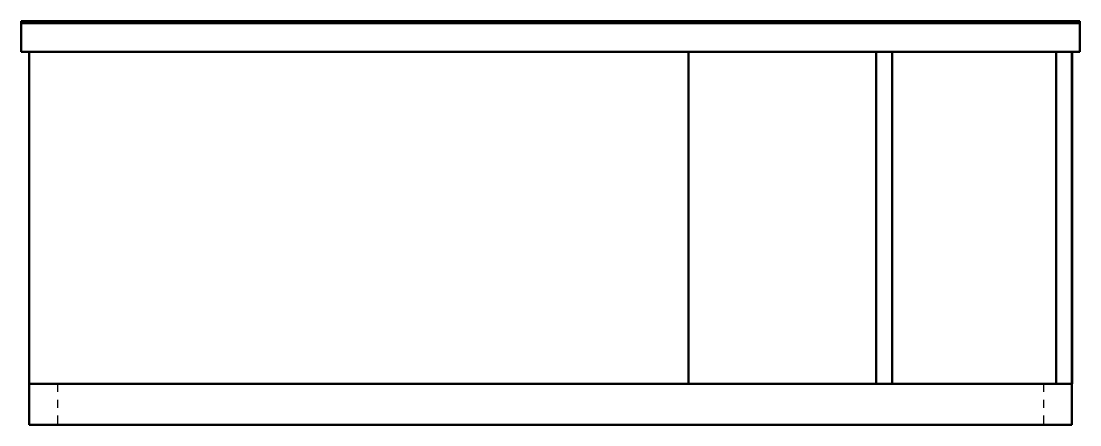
# Model space of a CAD drawing. Header units: inches. Extents: x -67 to 67, y 1 to 52.
import ezdxf

# ---------------------------------------------------------------- set-up
doc = ezdxf.new("R2010")
doc.units = ezdxf.units.IN
doc.header["$MEASUREMENT"] = 0
doc.linetypes.add('Dashed', pattern=[2, 1, -1])
doc.layers.add('AM_0', color=7, linetype='Continuous', lineweight=50)
doc.layers.add('AM_9', color=6, linetype='Dashed', lineweight=25)

# ---------------------------------------------------------------- blocks, each defined once
blk = doc.blocks.new('1_DSG3004DM00001S_PART18_0_in_DSG3004DM00001S_0')
at = {"layer": 'AM_0'}
for p, q in [((-65.94, 6.16), (-65.94, 1)), ((-65.94, 6.16), (17.44, 6.16)), ((41.19, 6.16), (43.19, 6.16)), ((63.94, 6.16), (65.94, 6.16)), ((65.94, 6.16), (65.94, 1)), ((65.94, 1), (-65.94, 1))]:
    blk.add_line(p, q, dxfattribs=at)
at = {"layer": 'AM_9'}
for p, q in [((-62.34, 6.16), (-62.34, 1)), ((62.34, 6.16), (62.34, 1))]:
    blk.add_line(p, q, dxfattribs=at)
blk = doc.blocks.new('2_DSG3004DM00001S_PART17_0_in_DSG3004DM00001S_0')
at = {"layer": 'AM_0'}
for p, q in [((-65.94, 6.16), (-65.94, 48.13)), ((65.94, 48.13), (65.94, 6.16)), ((17.44, 6.16), (-65.94, 6.16)), ((43.19, 6.16), (41.19, 6.16)), ((65.94, 6.16), (63.94, 6.16))]:
    blk.add_line(p, q, dxfattribs=at)
blk = doc.blocks.new('3_DSG3004DM00001S_PART16_0_in_DSG3004DM00001S_0')
at = {"layer": 'AM_0'}
for p, q in [((-66.94, 48.13), (-66.94, 51.75)), ((-66.94, 51.75), (66.94, 51.75)), ((66.94, 51.75), (66.94, 48.13)), ((66.94, 48.13), (-66.94, 48.13))]:
    blk.add_line(p, q, dxfattribs=at)
blk = doc.blocks.new('4_DSG3004DM00001S_PART13_0_in_DSG3004DM00001S_0')
at = {"layer": 'AM_0'}
for p, q in [((43.19, 48.13), (43.19, 6.16)), ((63.94, 6.16), (63.94, 48.13)), ((43.19, 6.16), (63.94, 6.16))]:
    blk.add_line(p, q, dxfattribs=at)
blk = doc.blocks.new('5_DSG3004DM00001S_PART12_0_in_DSG3004DM00001S_0')
at = {"layer": 'AM_0'}
for p, q in [((17.44, 48.13), (17.44, 6.16)), ((41.19, 6.16), (41.19, 48.13)), ((17.44, 6.16), (41.19, 6.16))]:
    blk.add_line(p, q, dxfattribs=at)
blk = doc.blocks.new('6_DSG3004DM00001S_PART11_0_in_DSG3004DM00001S_0')
at = {"layer": 'AM_0'}
for p, q in [((-66.9375, 52), (17.4375, 52)), ((-66.9375, 51.75), (-66.9375, 52)), ((16.9375, 52), (16.9375, 51.75)), ((17.4375, 51.75), (16.9375, 51.75)), ((17.4375, 52), (17.4375, 51.75))]:
    blk.add_line(p, q, dxfattribs=at)
blk = doc.blocks.new('7_DSG3004DM00001S_PART10_0_in_DSG3004DM00001S_0')
at = {"layer": 'AM_0'}
for p, q in [((41.9375, 52), (42.4375, 52)), ((41.9375, 52), (41.9375, 51.75)), ((42.4375, 51.75), (41.9375, 51.75)), ((42.4375, 52), (42.4375, 51.75))]:
    blk.add_line(p, q, dxfattribs=at)
blk = doc.blocks.new('8_DSG3004DM00001S_PART8_0_in_DSG3004DM00001S_0')
at = {"layer": 'AM_9'}
for points in [[(43.56, 51.75), (43.56, 51.75), (43.56, 51.75), (43.56, 51.75), (43.57, 51.75), (43.62, 51.75), (43.77, 51.76), (44.04, 51.76), (44.4, 51.76), (44.92, 51.77), (45.56, 51.77), (46.31, 51.77), (47.16, 51.77), (48.1, 51.78), (49.11, 51.78), (50.39, 51.78), (51.74, 51.78), (53.14, 51.78), (54.56, 51.78)], [(54.56, 51.78), (56.01, 51.78), (57.43, 51.78), (58.8, 51.78), (60.1, 51.78), (61.3, 51.77), (62.17, 51.77), (62.95, 51.77), (63.64, 51.77), (64.23, 51.76), (64.73, 51.76), (65.09, 51.76), (65.35, 51.76), (65.51, 51.75), (65.56, 51.75), (65.56, 51.75), (65.56, 51.75), (65.56, 51.75), (65.56, 51.75)]]:
    blk.add_lwpolyline(points, dxfattribs=at)
blk = doc.blocks.new('9_DSG3004DM00001S_PART6_0_in_DSG3004DM00001S_0')
at = {"layer": 'AM_0'}
for points in [[(29.81, 51.78), (28.37, 51.78), (26.94, 51.78), (25.57, 51.78), (24.27, 51.78), (23.07, 51.77), (22.21, 51.77), (21.43, 51.77), (20.73, 51.77), (20.14, 51.76), (19.65, 51.76), (19.29, 51.76), (19.02, 51.76), (18.87, 51.75), (18.82, 51.75), (18.81, 51.75), (18.81, 51.75), (18.81, 51.75), (18.81, 51.75)], [(40.81, 51.75), (40.81, 51.75), (40.81, 51.75), (40.81, 51.75), (40.81, 51.75), (40.76, 51.75), (40.6, 51.76), (40.34, 51.76), (39.98, 51.76), (39.45, 51.77), (38.81, 51.77), (38.06, 51.77), (37.22, 51.77), (36.28, 51.78), (35.26, 51.78), (33.98, 51.78), (32.63, 51.78), (31.23, 51.78), (29.81, 51.78)]]:
    blk.add_lwpolyline(points, dxfattribs=at)
blk = doc.blocks.new('10_DSG3004DM00001S_PART3_0_in_DSG3004DM00001S_0')
at = {"layer": 'AM_0'}
for p, q in [((65.97, 48.13), (65.97, 6.16)), ((65.97, 6.16), (65.94, 6.16))]:
    blk.add_line(p, q, dxfattribs=at)
blk = doc.blocks.new('11_DSG3004DM00001S_PART2_0_in_DSG3004DM00001S_0')
at = {"layer": 'AM_0'}
for p, q in [((17.4375, 52), (41.9375, 52)), ((42.4375, 52), (66.9375, 52)), ((66.9375, 52), (66.9375, 51.75))]:
    blk.add_line(p, q, dxfattribs=at)

msp = doc.modelspace()

# ---------------------------------------------------------------- block references
for name in ['6_DSG3004DM00001S_PART11_0_in_DSG3004DM00001S_0', '3_DSG3004DM00001S_PART16_0_in_DSG3004DM00001S_0', '11_DSG3004DM00001S_PART2_0_in_DSG3004DM00001S_0', '9_DSG3004DM00001S_PART6_0_in_DSG3004DM00001S_0', '7_DSG3004DM00001S_PART10_0_in_DSG3004DM00001S_0', '8_DSG3004DM00001S_PART8_0_in_DSG3004DM00001S_0', '2_DSG3004DM00001S_PART17_0_in_DSG3004DM00001S_0', '5_DSG3004DM00001S_PART12_0_in_DSG3004DM00001S_0', '4_DSG3004DM00001S_PART13_0_in_DSG3004DM00001S_0', '10_DSG3004DM00001S_PART3_0_in_DSG3004DM00001S_0', '1_DSG3004DM00001S_PART18_0_in_DSG3004DM00001S_0']:
    msp.add_blockref(name, (0, 0))

doc.saveas('drawing.dxf')
